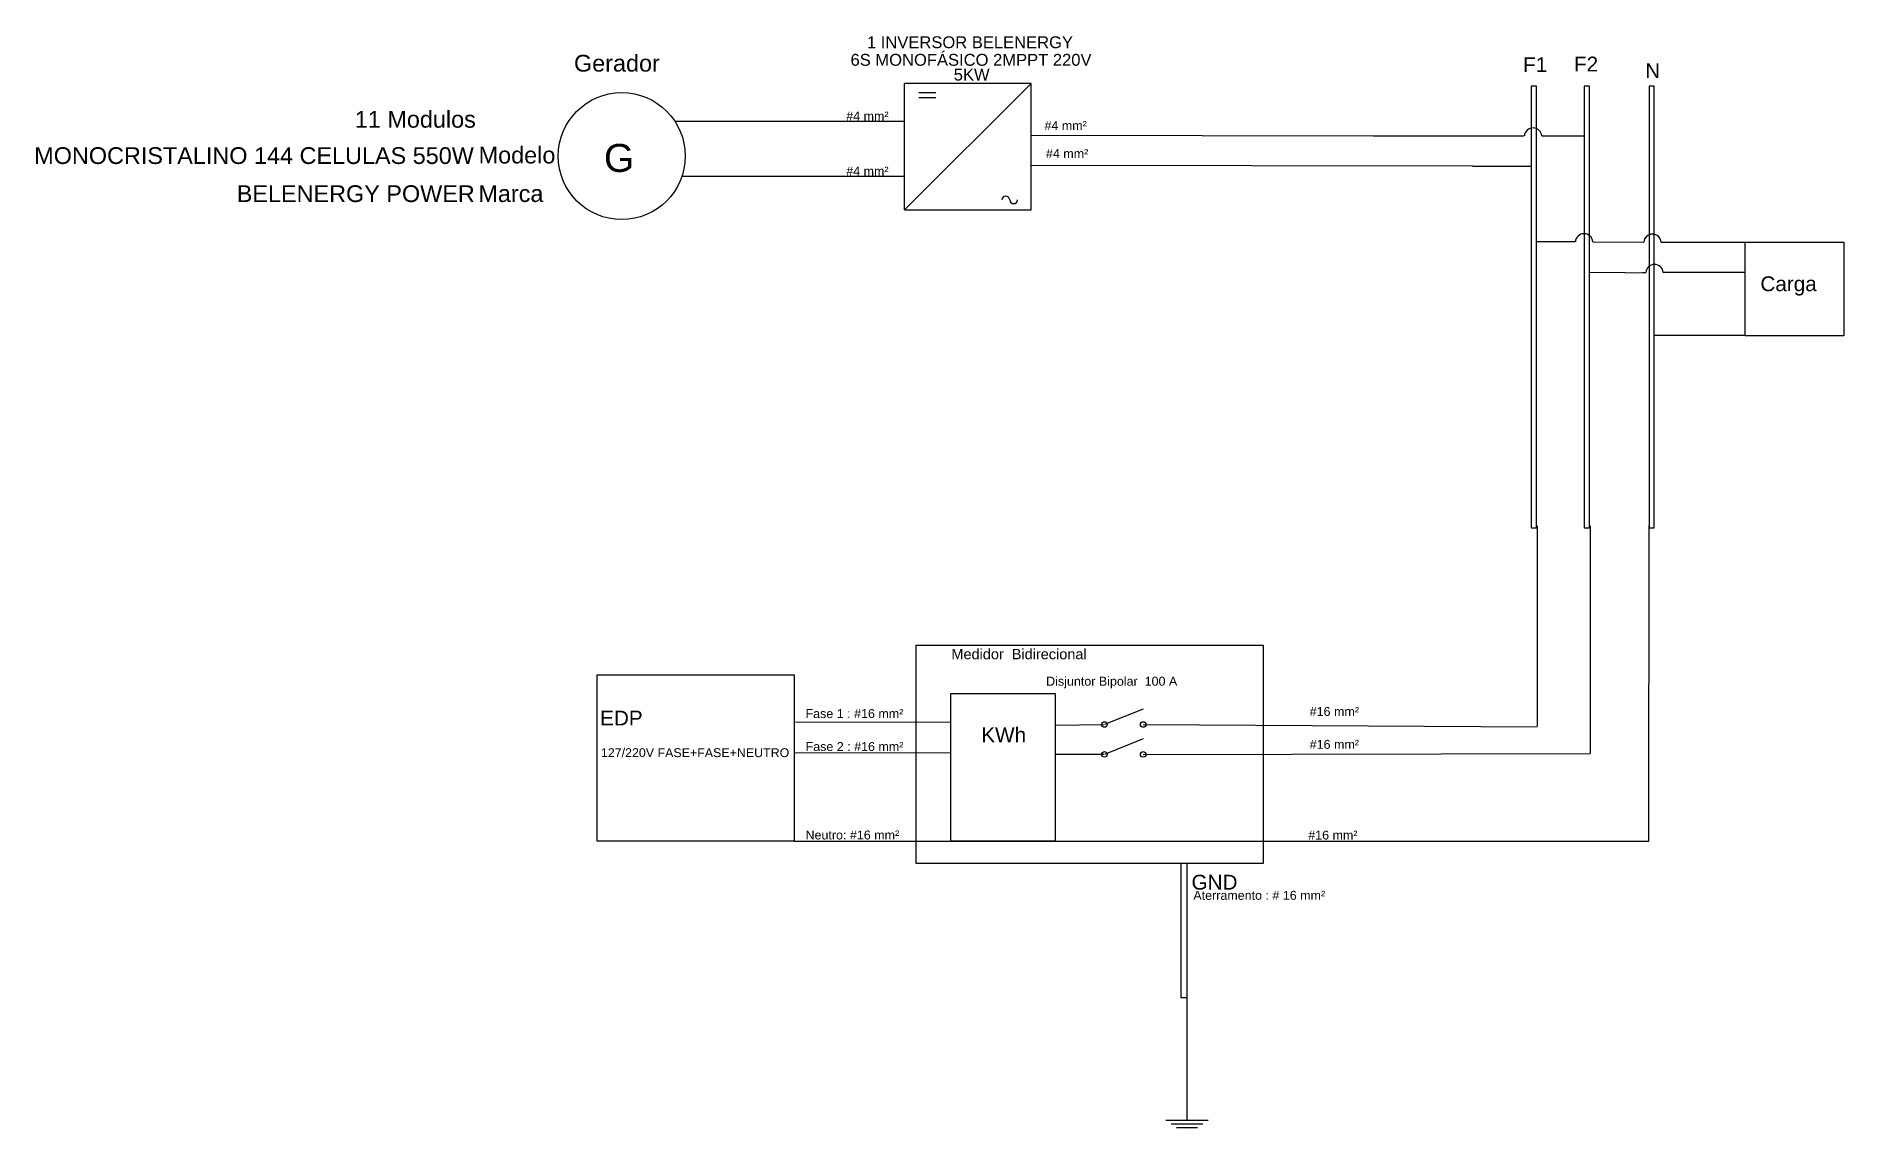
# Model space of a CAD drawing. Header units: millimetres. Extents: x 2552 to 31275, y 1284 to 18631.
import ezdxf

# ---------------------------------------------------------------- set-up
doc = ezdxf.new("R2010")
doc.units = ezdxf.units.MM
doc.styles.add('arial', font='arial.ttf')
doc.styles.get("Standard").update_dxf_attribs({"font": 'arial.ttf'})

msp = doc.modelspace()

# ---------------------------------------------------------------- linework, layer by layer
for p, q in [((18363, 17880), (16351, 17880)), ((18363, 17880), (16351, 15872)), ((16351, 15870), (16351, 17880)), ((18363, 15870), (18363, 17880)), ((26306, 17837), (26306, 10817)), ((26390, 17837), (26306, 17837)), ((26390, 10817), (26390, 17837)), ((27149, 17837), (27149, 11936)), ((27233, 17837), (27149, 17837)), ((27149, 17837), (27149, 10817)), ((27233, 17837), (27149, 17837)), ((27233, 11936), (27233, 17837)), ((27233, 10817), (27233, 17837)), ((28179, 17836), (28179, 11935)), ((28263, 17836), (28179, 17836)), ((28179, 17836), (28179, 10816)), ((28263, 17836), (28179, 17836)), ((28263, 11935), (28263, 17836)), ((28263, 10816), (28263, 17836)), ((16578, 17736), (16847, 17736)), ((16578, 17654), (16847, 17654)), ((16351, 17275), (12704, 17275)), ((23797, 17042), (18363, 17052)), ((26192, 17042), (23797, 17042)), ((26476, 17046), (27149, 17046)), ((16351, 16400), (12813, 16400)), ((25377, 16564), (18363, 16575)), ((25377, 16564), (26304, 16564)), ((16351, 15870), (18363, 15870)), ((27006, 15365), (26390, 15365)), ((27285, 15365), (28095, 15356)), ((28372, 15359), (29641, 15359)), ((29641, 15359), (29709, 15359)), ((27801, 14871), (27230, 14874)), ((27801, 14871), (28078, 14875)), ((28078, 14875), (28129, 14877)), ((28406, 14881), (29365, 14881)), ((29365, 14881), (29709, 14881)), ((28263, 13880), (29709, 13880)), ((26306, 10817), (26390, 10817)), ((26403, 10850), (26403, 7669)), ((27149, 10817), (27233, 10817)), ((27246, 10850), (27246, 7232)), ((28177, 5837), (28181, 10849)), ((28179, 10816), (28263, 10816)), ((20141, 7939), (19526, 7693)), ((14604, 7729), (14599, 7729)), ((17084, 7725), (14619, 7729)), ((19517, 7689), (18739, 7679)), ((20141, 7693), (26403, 7656)), ((14604, 7241), (14599, 7241)), ((17084, 7240), (14604, 7241)), ((19519, 7217), (18745, 7219)), ((20141, 7465), (19526, 7218)), ((20141, 7218), (27246, 7232)), ((14599, 5837), (28177, 5837))]:
    msp.add_line(p, q)
at = {"color": 3}
for p, q in [((20738, 5485), (20738, 3354)), ((20839, 3354), (20839, 5485)), ((20738, 3353), (20839, 3353)), ((20839, 1411), (20839, 3354)), ((21176, 1402), (20502, 1402)), ((21092, 1343), (20586, 1343)), ((21007, 1284), (20670, 1284))]:
    msp.add_line(p, q, dxfattribs=at)
for points in [[(29709, 15359), (31275, 15359), (31275, 13867), (29709, 13867)], [(16537, 8956), (22050, 8956), (22050, 5484), (16537, 5484)], [(11467, 8483), (14599, 8483), (14599, 5837), (11467, 5837)], [(17084, 8186), (18745, 8186), (18745, 5840), (17084, 5840)]]:
    msp.add_lwpolyline(points, close=True)
for centre, radius in [((11857, 16725), 1009), ((19526, 7693), 44), ((20141, 7693), 44), ((19526, 7218), 44), ((20141, 7218), 44)]:
    msp.add_circle(centre, radius)
for centre, radius, start, end in [((26337, 17034), 139, 4.8424, 175.1498), ((17958, 16024), 63.4, 3.9499, 176.0501), ((18084, 16033), 63.4, 183.9499, 356.0501), ((27147, 15353), 139, 4.8257, 175.1743), ((28234, 15344), 139, 4.8263, 175.1497), ((28234, 15347), 139, 4.8263, 175.1497), ((28267, 14865), 139, 4.8263, 175.1497)]:
    msp.add_arc(centre, radius, start, end)

# ---------------------------------------------------------------- texts
for s, height, p in [(' 6S MONOFÁSICO 2MPPT 220V', 188.29, (15419, 18161)), ('1 INVERSOR BELENERGY', 188.29, (15753, 18440)), ('5KW', 188.3, (17132, 17926)), ('F1', 235.4, (26178, 18061)), ('F2', 235.4, (26987, 18070)), ('N', 235, (28119, 17966)), ('#4 mm²', 142, (15424, 17290)), ('#4 mm²', 142, (18574, 17139)), ('G', 444, (11573, 16474)), ('#4 mm²', 142, (18597, 16694)), ('#4 mm²', 142, (15424, 16415)), ('Carga', 235.4, (29949, 14579)), ('Medidor  Bidirecional', 164.76, (17095, 8730)), ('Disjuntor Bipolar  100 A', 141.98, (18600, 8310)), ('EDP', 235.4, (11513, 7678)), ('Fase 1 : #16 mm²', 141.98, (14777, 7796)), ('#16 mm²', 142, (22788, 7829)), ('KWh', 235.4, (17569, 7411)), ('127/220V FASE+FASE+NEUTRO', 141.22, (11526, 7175)), ('Fase 2 : #16 mm²', 141.98, (14778, 7272)), ('#16 mm²', 142, (22788, 7307)), ('Neutro: #16 mm²', 141.98, (14777, 5867)), ('#16 mm²', 142, (22765, 5865)), ('GND', 235.4, (20910, 5070)), ('Aterramento : # 16 mm²', 141.98, (20939, 4908))]:
    msp.add_text(s, height=height).set_placement(p)
at = {"style": 'arial'}
for s, p in [('Gerador ', (11098, 18068)), ('Modelo', (9583, 16608)), ('Marca', (9579, 15996))]:
    msp.add_text(s, height=266.2, dxfattribs=at).set_placement(p)
at = {"color": 2, "style": 'arial'}
for s, height, p in [('11 Modulos', 266.2, (7616, 17177)), ('MONOCRISTALINO 144 CELULAS 550W', 266.22, (2522, 16600)), ('BELENERGY POWER', 266.22, (5740, 15995))]:
    msp.add_text(s, height=height, dxfattribs=at).set_placement(p)

doc.saveas('drawing.dxf')
